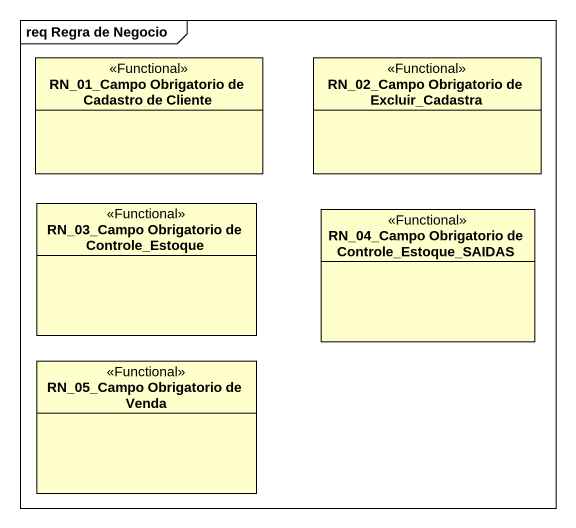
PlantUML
@startuml
mainframe req Regra de Negocio
hide circle
hide empty members
class "RN_01_Campo Obrigatorio de Cadastro de Cliente" as RN_01_Campo_Obrigatorio_de <<Functional>>
class "RN_02_Campo Obrigatorio de Excluir_Cadastra" as RN_02_Campo_Obrigatorio_de <<Functional>>
class "RN_03_Campo Obrigatorio de Controle_Estoque" as RN_03_Campo_Obrigatorio_de <<Functional>>
class "RN_04_Campo Obrigatorio de Controle_Estoque_SAIDAS" as RN_04_Campo_Obrigatorio_de <<Functional>>
class "RN_05_Campo Obrigatorio de Venda" as RN_05_Campo_Obrigatorio_de <<Functional>>
@enduml
